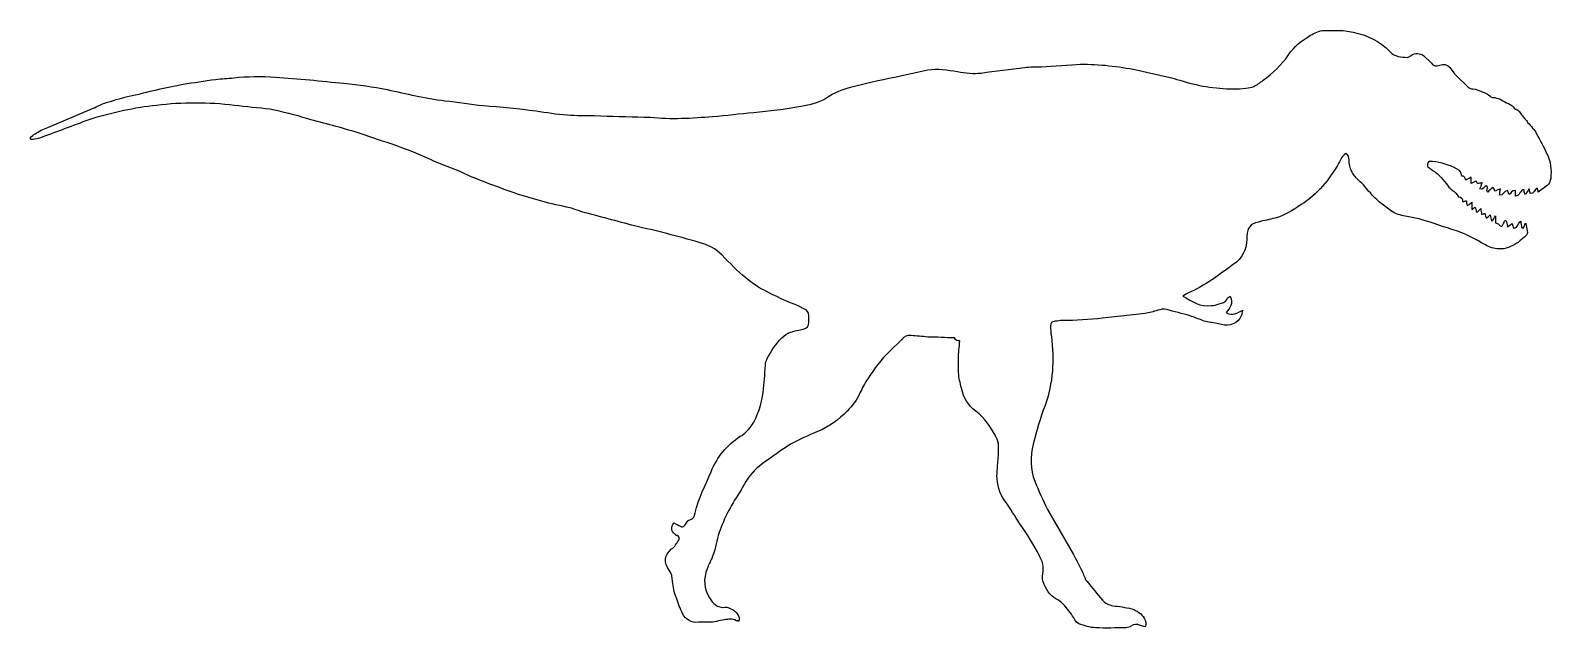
# Model space of a CAD drawing. Header units: centimetres. Extents: x -26.6 to 26.7, y -10.5 to 10.5.
import ezdxf

# ---------------------------------------------------------------- set-up
doc = ezdxf.new("R2010")
doc.units = ezdxf.units.CM
doc.header["$MEASUREMENT"] = 0
doc.layers.add('Layer 1', color=7, linetype='Continuous')

msp = doc.modelspace()

# ---------------------------------------------------------------- linework, layer by layer
at = {"layer": 'Layer 1'}
msp.add_open_spline([(5.92864, -0.42804), (5.90173, -0.64913), (5.87353, -0.84299), (5.87353, -1.03587), (5.87353, -1.03587), (5.87353, -1.03587), (5.87353, -1.533), (5.87353, -1.533), (5.87353, -1.533), (5.90176, -1.72588), (5.92864, -1.8914), (5.98423, -2.08429), (5.98423, -2.08429), (6.06781, -2.41595), (6.20502, -2.69183), (6.48149, -2.88468), (6.48149, -2.88468), (6.81293, -3.13273), (7.00581, -3.46433), (7.1983, -3.79593), (7.1983, -3.79593), (7.25357, -3.878), (7.28175, -3.98841), (7.28175, -4.0992), (7.28175, -4.0992), (7.28175, -4.29306), (7.28175, -4.4576), (7.25357, -4.65146), (7.25357, -4.65146), (7.25357, -4.81751), (7.22661, -4.98306), (7.22661, -5.14761), (7.22661, -5.14761), (7.22661, -5.45185), (7.30868, -5.75515), (7.50278, -6.0315), (7.50278, -6.0315), (7.69579, -6.27949), (7.86134, -6.58279), (8.027, -6.83189), (8.027, -6.83189), (8.27499, -7.19045), (8.52442, -7.57741), (8.71701, -7.96277), (8.71701, -7.96277), (8.82771, -8.15663), (8.88282, -8.34949), (8.82771, -8.57031), (8.82771, -8.57031), (8.79953, -8.70792), (8.82771, -8.84664), (8.88285, -8.95747), (8.88285, -8.95747), (8.99339, -9.20517), (9.131, -9.39805), (9.37871, -9.50846), (9.37871, -9.50846), (9.46245, -9.5636), (9.51772, -9.61916), (9.5998, -9.70261), (9.5998, -9.70261), (9.73868, -9.86829), (9.8493, -10.00588), (9.95836, -10.19836), (9.95836, -10.19836), (9.98667, -10.25363), (10.04181, -10.30914), (10.09708, -10.33748), (10.09708, -10.33748), (10.2898, -10.39262), (10.48409, -10.47469), (10.67668, -10.47469), (10.67668, -10.47469), (11.03508, -10.503), (11.39349, -10.47469), (11.7534, -10.47469), (11.7534, -10.47469), (11.80851, -10.47469), (11.89104, -10.44789), (11.91921, -10.41955), (11.91921, -10.41955), (12.02824, -10.33748), (12.1386, -10.33748), (12.24944, -10.39259), (12.24944, -10.39259), (12.30471, -10.41955), (12.35985, -10.41955), (12.41512, -10.44786), (12.41512, -10.44786), (12.47026, -10.33745), (12.4433, -10.22667), (12.38816, -10.14322), (12.38816, -10.14322), (12.27775, -9.9777), (12.1386, -9.86827), (11.94617, -9.81299), (11.94617, -9.81299), (11.72493, -9.75785), (11.50432, -9.72954), (11.2845, -9.70258), (11.2845, -9.70258), (11.14578, -9.6744), (11.00812, -9.61913), (10.92469, -9.50843), (10.92469, -9.50843), (10.73181, -9.28753), (10.56615, -9.06785), (10.37327, -8.8466), (10.37327, -8.8466), (10.28982, -8.73624), (10.26302, -8.59752), (10.20775, -8.4882), (10.20775, -8.4882), (10.0971, -8.29426), (10.01352, -8.10133), (9.90448, -7.90762), (9.90448, -7.90762), (9.90448, -7.90762), (8.99344, -6.33475), (8.99344, -6.33475), (8.99344, -6.33475), (8.82776, -6.00325), (8.68875, -5.67292), (8.55145, -5.34142), (8.55145, -5.34142), (8.38593, -4.92774), (8.38593, -4.48576), (8.49628, -4.04361), (8.49628, -4.04361), (8.60669, -3.57472), (8.74433, -3.1327), (8.90996, -2.69177), (8.90996, -2.69177), (9.18634, -1.89138), (9.24146, -1.09096), (9.13105, -0.26337), (9.13105, -0.26337), (9.10409, -0.15296), (9.10409, -0.0144), (9.10409, 0.09644), (9.10409, 0.09644), (9.10409, 0.23376), (9.13105, 0.23376), (9.26834, 0.26212), (9.26834, 0.26212), (9.35184, 0.26212), (9.43431, 0.28892), (9.51776, 0.28892), (9.51776, 0.28892), (9.98671, 0.28892), (10.45589, 0.31723), (10.92471, 0.37248), (10.92471, 0.37248), (10.92471, 0.37248), (12.41516, 0.53708), (12.41516, 0.53708), (12.41516, 0.53708), (12.55412, 0.56539), (12.71843, 0.59222), (12.85701, 0.64733), (12.85701, 0.64733), (12.96782, 0.6758), (13.04989, 0.70255), (13.16028, 0.6758), (13.16028, 0.6758), (13.43661, 0.59222), (13.71292, 0.53708), (13.9893, 0.45485), (13.9893, 0.45485), (14.12662, 0.39971), (14.29257, 0.34415), (14.42988, 0.28893), (14.42988, 0.28893), (14.51333, 0.26213), (14.56844, 0.23376), (14.65112, 0.23376), (14.65112, 0.23376), (14.78844, 0.20685), (14.95425, 0.17854), (15.09297, 0.15174), (15.09297, 0.15174), (15.3693, 0.06816), (15.67257, 0.17854), (15.78298, 0.45487), (15.78298, 0.45487), (15.80994, 0.51014), (15.80994, 0.56541), (15.83809, 0.64735), (15.83809, 0.64735), (15.64423, 0.56541), (15.47831, 0.42669), (15.25863, 0.56541), (15.25863, 0.56541), (15.36928, 0.73093), (15.53345, 0.86854), (15.39624, 1.14501), (15.39624, 1.14501), (15.34097, 1.11654), (15.31417, 1.08974), (15.2857, 1.03423), (15.2857, 1.03423), (15.23027, 0.92382), (15.11994, 0.89688), (15.00953, 0.86855), (15.00953, 0.86855), (14.92701, 0.84175), (14.81665, 0.81341), (14.73457, 0.81341), (14.73457, 0.81341), (14.34785, 0.75814), (14.07147, 0.95197), (13.73987, 1.14501), (13.73987, 1.14501), (13.82332, 1.20015), (13.87859, 1.22708), (13.93415, 1.25526), (13.93415, 1.25526), (14.5133, 1.50341), (15.0095, 1.89013), (15.50662, 2.24853), (15.50662, 2.24853), (15.80989, 2.46977), (15.97581, 2.77262), (15.97581, 3.13242), (15.97581, 3.13242), (15.97581, 3.13242), (15.97581, 3.24185), (15.97581, 3.24185), (15.97581, 3.24185), (16.00412, 3.54633), (16.08622, 3.6569), (16.38949, 3.73898), (16.38949, 3.73898), (16.58335, 3.79412), (16.77607, 3.82256), (16.96869, 3.87659), (16.96869, 3.87659), (17.30013, 3.96004), (17.5766, 4.15266), (17.87989, 4.34691), (17.87989, 4.34691), (18.45954, 4.70531), (18.87443, 5.22969), (19.20466, 5.809), (19.20466, 5.809), (19.2598, 5.9197), (19.31507, 6.05699), (19.45408, 6.1406), (19.45408, 6.1406), (19.53626, 6.08538), (19.56444, 6.00188), (19.56444, 5.9197), (19.56444, 5.9197), (19.56444, 5.61657), (19.67347, 5.39532), (19.89467, 5.20244), (19.89467, 5.20244), (20.06035, 5.06388), (20.17103, 4.8982), (20.30835, 4.76059), (20.30835, 4.76059), (20.5025, 4.51244), (20.7502, 4.34691), (20.99825, 4.15268), (20.99825, 4.15268), (21.13708, 4.04227), (21.30289, 3.987), (21.46857, 3.96004), (21.46857, 3.96004), (21.96472, 3.87659), (22.43353, 3.73898), (22.87581, 3.57346), (22.87581, 3.57346), (22.98617, 3.54637), (23.09671, 3.49083), (23.20696, 3.46263), (23.20696, 3.46263), (23.62109, 3.35222), (23.97949, 3.13246), (24.33924, 2.9386), (24.33924, 2.9386), (24.47659, 2.85653), (24.64251, 2.80096), (24.80819, 2.80096), (24.80819, 2.80096), (25.05618, 2.77265), (25.24867, 2.88343), (25.44293, 2.99384), (25.44293, 2.99384), (25.55334, 3.07734), (25.63581, 3.15981), (25.7462, 3.24189), (25.7462, 3.24189), (25.80131, 3.29711), (25.82827, 3.35225), (25.80131, 3.43575), (25.80131, 3.43575), (25.77451, 3.51822), (25.77451, 3.60167), (25.7462, 3.71208), (25.7462, 3.71208), (25.71929, 3.62863), (25.69093, 3.57352), (25.66402, 3.51822), (25.66402, 3.51822), (25.63579, 3.51822), (25.63579, 3.5464), (25.60846, 3.5464), (25.60846, 3.5464), (25.60846, 3.60167), (25.58028, 3.6839), (25.58028, 3.76735), (25.58028, 3.76735), (25.46987, 3.71208), (25.49805, 3.5464), (25.33252, 3.51822), (25.33252, 3.51822), (25.30421, 3.57349), (25.30421, 3.62863), (25.27701, 3.6839), (25.27701, 3.6839), (25.22187, 3.65694), (25.1666, 3.60167), (25.11149, 3.57349), (25.11149, 3.57349), (25.0844, 3.65694), (25.0844, 3.73901), (25.05622, 3.79415), (25.05622, 3.79415), (25.05622, 3.79415), (25.02925, 3.79412), (25.02925, 3.79412), (25.02925, 3.79412), (25.00107, 3.76732), (25.00107, 3.73898), (24.97414, 3.68387), (24.97414, 3.68387), (24.91863, 3.57346), (24.89029, 3.57346), (24.80822, 3.65691), (24.80822, 3.65691), (24.77991, 3.68387), (24.72464, 3.68387), (24.69781, 3.71205), (24.69781, 3.71205), (24.69781, 3.71205), (24.69781, 3.96004), (24.69781, 3.96004), (24.69781, 3.96004), (24.64254, 3.87659), (24.61423, 3.82259), (24.55869, 3.76732), (24.55869, 3.76732), (24.53189, 3.84966), (24.53189, 3.90493), (24.50358, 3.987), (24.50358, 3.987), (24.44841, 3.93186), (24.42135, 3.90493), (24.36621, 3.87659), (24.36621, 3.87659), (24.33925, 3.93186), (24.33925, 3.987), (24.31094, 4.04227), (24.31094, 4.04227), (24.28414, 4.04227), (24.2558, 4.01531), (24.20024, 4.01531), (24.20024, 4.01531), (24.20024, 4.07058), (24.17333, 4.12572), (24.17333, 4.20819), (24.17333, 4.20819), (24.17333, 4.20819), (24.03477, 4.07058), (24.03477, 4.07058), (24.03477, 4.07058), (24.00768, 4.15265), (24.00768, 4.20819), (23.9795, 4.2633), (23.9795, 4.2633), (23.95254, 4.2365), (23.89698, 4.20816), (23.8688, 4.18096), (23.8688, 4.18096), (23.8688, 4.18096), (23.8688, 4.42895), (23.8688, 4.42895), (23.8688, 4.42895), (23.81353, 4.40199), (23.78662, 4.34688), (23.70455, 4.31854), (23.70455, 4.31854), (23.67624, 4.37368), (23.67624, 4.42895), (23.67624, 4.48422), (23.67624, 4.48422), (23.6211, 4.48422), (23.59401, 4.45726), (23.5385, 4.45726), (23.5385, 4.45726), (23.53861, 4.53973), (23.51027, 4.62167), (23.39988, 4.62167), (23.39988, 4.62167), (23.28947, 4.81566), (23.06828, 4.89813), (22.9593, 5.09199), (22.9593, 5.09199), (22.82029, 5.28487), (22.65461, 5.45039), (22.43357, 5.58819), (22.43357, 5.58819), (22.29622, 5.67164), (22.2694, 5.69855), (22.3515, 5.86407), (22.3515, 5.86407), (22.3515, 5.86407), (22.4887, 5.86409), (22.4887, 5.86409), (22.4887, 5.86409), (22.7935, 5.80895), (23.0683, 5.75368), (23.34476, 5.58821), (23.34476, 5.58821), (23.48332, 5.50569), (23.48332, 5.50569), (23.51028, 5.34), (23.51028, 5.34), (23.62111, 5.36696), (23.62111, 5.28486), (23.64929, 5.20239), (23.64929, 5.20239), (23.70456, 5.22972), (23.75843, 5.25668), (23.84188, 5.31182), (23.84188, 5.31182), (23.84188, 5.31182), (23.84188, 5.092), (23.84188, 5.092), (23.84188, 5.092), (23.84188, 5.092), (24.00769, 5.17423), (24.00769, 5.17423), (24.00769, 5.17423), (24.03478, 5.14714), (24.03478, 5.11896), (24.06296, 5.092), (24.06296, 5.092), (24.11823, 5.092), (24.14503, 5.092), (24.22864, 5.11896), (24.22864, 5.11896), (24.20028, 5.03673), (24.17337, 4.95344), (24.14506, 4.89817), (24.14506, 4.89817), (24.25584, 4.84266), (24.31098, 4.98162), (24.36625, 5.00858), (24.36625, 5.00858), (24.47666, 4.95344), (24.33929, 4.84266), (24.42139, 4.78739), (24.42139, 4.78739), (24.47666, 4.84266), (24.53193, 4.89817), (24.61427, 4.95347), (24.61427, 4.95347), (24.64258, 4.8982), (24.64258, 4.871), (24.66954, 4.81573), (24.66954, 4.81573), (24.72468, 4.84269), (24.77995, 4.871), (24.8634, 4.8982), (24.8634, 4.8982), (24.8634, 4.81573), (24.83509, 4.76059), (24.83509, 4.67701), (24.83509, 4.67701), (24.97421, 4.65021), (24.97421, 4.84269), (25.11155, 4.84269), (25.11155, 4.84269), (25.13835, 4.81573), (25.13835, 4.76062), (25.16669, 4.70534), (25.16669, 4.70534), (25.24876, 4.7323), (25.24876, 4.87102), (25.38772, 4.84269), (25.38772, 4.84269), (25.38772, 4.84269), (25.38785, 4.65021), (25.38785, 4.65021), (25.38785, 4.65021), (25.55337, 4.65021), (25.55337, 4.871), (25.69098, 4.871), (25.69098, 4.871), (25.69111, 4.81573), (25.69098, 4.76059), (25.71934, 4.73228), (25.71934, 4.73228), (25.71934, 4.73228), (25.74625, 4.70532), (25.74625, 4.70532), (25.74625, 4.70532), (25.77456, 4.76059), (25.82832, 4.81573), (25.85666, 4.8982), (25.85666, 4.8982), (25.85666, 4.8982), (25.88362, 4.8982), (25.88362, 4.871), (25.88362, 4.871), (25.88362, 4.81573), (25.9118, 4.78742), (25.9118, 4.73228), (25.9118, 4.73228), (26.04954, 4.70532), (26.04954, 4.8982), (26.15995, 4.92643), (26.15995, 4.92643), (26.15995, 4.871), (26.18826, 4.84269), (26.18826, 4.78742), (26.18826, 4.78742), (26.29867, 4.871), (26.43631, 4.9535), (26.54666, 5.06388), (26.54666, 5.06388), (26.60193, 5.11902), (26.60193, 5.20244), (26.62873, 5.25676), (26.62873, 5.25676), (26.65704, 5.56087), (26.62873, 5.86414), (26.49141, 6.1406), (26.49141, 6.1406), (26.381, 6.36169), (26.24336, 6.60984), (26.13295, 6.8305), (26.13295, 6.8305), (26.10464, 6.91268), (26.0495, 6.96824), (25.99428, 7.02338), (25.99428, 7.02338), (25.93885, 7.10683), (25.88358, 7.1621), (25.82831, 7.21737), (25.82831, 7.21737), (25.80135, 7.27251), (25.74624, 7.32664), (25.71933, 7.35498), (25.71933, 7.35498), (25.6911, 7.41012), (25.63583, 7.43705), (25.6085, 7.49233), (25.6085, 7.49233), (25.55336, 7.57578), (25.49809, 7.65825), (25.4148, 7.68656), (25.4148, 7.68656), (25.38784, 7.68656), (25.38771, 7.68656), (25.35953, 7.71336), (25.35953, 7.71336), (25.24875, 7.87888), (25.05626, 7.90722), (24.89034, 8.01663), (24.89034, 8.01663), (24.83507, 8.07177), (24.75299, 8.07177), (24.66955, 8.10021), (24.66955, 8.10021), (24.61428, 8.10021), (24.55877, 8.10021), (24.53194, 8.12701), (24.53194, 8.12701), (24.4214, 8.23742), (24.31099, 8.26573), (24.17338, 8.32087), (24.17338, 8.32087), (24.08993, 8.3482), (24.0077, 8.40334), (23.89702, 8.40334), (23.89702, 8.40334), (23.84188, 8.40334), (23.78666, 8.4317), (23.73139, 8.45861), (23.73139, 8.45861), (23.73139, 8.45861), (23.31785, 8.87229), (23.31785, 8.87229), (23.31785, 8.87229), (23.23427, 8.95574), (23.17868, 9.03826), (23.09676, 9.14865), (23.09676, 9.14865), (22.98622, 9.2589), (22.87586, 9.28732), (22.7382, 9.2321), (22.7382, 9.2321), (22.59948, 9.17683), (22.51701, 9.20379), (22.43356, 9.31412), (22.43356, 9.31412), (22.43356, 9.31412), (22.1858, 9.56217), (22.1858, 9.56217), (22.1858, 9.56217), (22.04819, 9.64575), (21.88253, 9.70089), (21.71661, 9.56217), (21.71661, 9.56217), (21.6883, 9.53537), (21.63454, 9.50703), (21.60636, 9.50703), (21.60636, 9.50703), (21.38517, 9.50703), (21.16421, 9.53534), (20.99829, 9.70089), (20.99829, 9.70089), (20.63983, 10.08649), (20.19925, 10.28049), (19.70183, 10.3909), (19.70183, 10.3909), (19.52318, 10.43524), (19.33649, 10.44797), (19.1507, 10.45033), (19.1507, 10.45033), (19.1507, 10.45033), (19.00548, 10.45033), (19.00548, 10.45033), (19.00548, 10.45033), (18.89536, 10.44922), (18.78654, 10.44644), (18.68028, 10.44644), (18.68028, 10.44644), (18.51476, 10.44644), (18.34878, 10.36275), (18.21146, 10.28052), (18.21146, 10.28052), (17.90819, 10.08653), (17.63197, 9.8938), (17.43938, 9.59051), (17.43938, 9.59051), (17.18982, 9.23211), (16.88669, 8.95564), (16.55509, 8.70662), (16.55509, 8.70662), (16.44468, 8.62415), (16.3343, 8.54208), (16.22365, 8.48683), (16.22365, 8.48683), (16.14158, 8.4586), (16.05934, 8.43169), (15.94854, 8.43169), (15.94854, 8.43169), (15.80995, 8.40333), (15.6443, 8.40333), (15.50669, 8.40333), (15.50669, 8.40333), (14.87182, 8.40333), (14.23706, 8.51374), (13.62952, 8.7066), (13.62952, 8.7066), (13.49191, 8.73496), (13.38137, 8.7901), (13.24415, 8.81701), (13.24415, 8.81701), (12.82881, 8.90046), (12.41518, 9.01087), (12.00151, 9.09337), (12.00151, 9.09337), (11.33841, 9.20378), (10.70354, 9.28731), (10.01354, 9.25889), (10.01354, 9.25889), (10.01354, 9.25889), (8.77264, 9.17682), (8.77264, 9.17682), (8.77264, 9.17682), (8.57836, 9.17682), (8.38592, 9.17682), (8.19299, 9.14864), (8.19299, 9.14864), (7.69586, 9.09337), (7.17141, 9.03823), (6.67428, 8.95563), (6.67428, 8.95563), (6.39932, 8.9274), (6.12299, 8.95563), (5.84653, 9.01085), (5.84653, 9.01085), (5.48813, 9.06641), (5.15663, 9.12168), (4.79822, 9.06641), (4.79822, 9.06641), (4.79822, 9.06641), (3.63927, 8.81699), (3.63927, 8.81699), (3.63927, 8.81699), (3.11354, 8.70658), (2.58951, 8.59717), (2.09331, 8.45859), (2.09331, 8.45859), (1.78883, 8.37641), (1.51411, 8.26571), (1.26474, 8.10019), (1.26474, 8.10019), (0.98841, 7.90731), (0.68514, 7.85204), (0.35349, 7.79692), (0.35349, 7.79692), (-0.19735, 7.68651), (-0.75019, 7.631), (-1.30145, 7.57573), (-1.30145, 7.57573), (-1.77161, 7.54742), (-2.26739, 7.46519), (-2.73658, 7.43701), (-2.73658, 7.43701), (-3.45495, 7.38187), (-4.20007, 7.3266), (-4.91704, 7.41005), (-4.91704, 7.41005), (-4.91704, 7.41005), (-5.13822, 7.41003), (-5.13822, 7.41003), (-5.13822, 7.41003), (-5.71742, 7.43699), (-6.29702, 7.43699), (-6.87653, 7.46517), (-6.87653, 7.46517), (-7.18117, 7.46533), (-7.51156, 7.46517), (-7.81564, 7.49226), (-7.81564, 7.49226), (-8.20138, 7.52044), (-8.56134, 7.57571), (-8.91975, 7.63098), (-8.91975, 7.63098), (-9.52586, 7.71332), (-10.16065, 7.76843), (-10.76855, 7.8237), (-10.76855, 7.8237), (-11.2104, 7.85201), (-11.65141, 7.93411), (-12.12166, 7.98962), (-12.12166, 7.98962), (-12.81167, 8.07169), (-13.47334, 8.23738), (-14.13638, 8.37639), (-14.13638, 8.37639), (-14.63229, 8.4868), (-15.12971, 8.54202), (-15.65379, 8.59713), (-15.65379, 8.59713), (-16.45418, 8.67965), (-17.25484, 8.76183), (-18.05528, 8.81695), (-18.05528, 8.81695), (-18.55143, 8.84526), (-19.04855, 8.84526), (-19.51737, 8.79004), (-19.51737, 8.79004), (-19.73856, 8.76181), (-19.93144, 8.76181), (-20.15224, 8.7349), (-20.15224, 8.7349), (-20.53896, 8.67963), (-20.9257, 8.62407), (-21.28423, 8.56893), (-21.28423, 8.56893), (-21.89063, 8.45852), (-22.52555, 8.29247), (-23.13332, 8.15525), (-23.13332, 8.15525), (-23.40968, 8.10011), (-23.65741, 8.01653), (-23.93371, 7.93406), (-23.93371, 7.93406), (-24.12664, 7.87879), (-24.29225, 7.79685), (-24.45822, 7.71327), (-24.45822, 7.71327), (-24.45822, 7.71327), (-26.03069, 7.0516), (-26.03069, 7.0516), (-26.03069, 7.0516), (-26.19661, 6.99633), (-26.33517, 6.91259), (-26.47294, 6.83041), (-26.47294, 6.83041), (-26.52811, 6.80223), (-26.58324, 6.74696), (-26.63846, 6.69169), (-26.63846, 6.69169), (-26.63846, 6.69169), (-26.63846, 6.63655), (-26.63846, 6.63655), (-26.63846, 6.63655), (-26.58324, 6.63655), (-26.55644, 6.60975), (-26.5013, 6.63655), (-26.5013, 6.63655), (-26.39047, 6.66486), (-26.25174, 6.69169), (-26.14149, 6.74696), (-26.14149, 6.74696), (-25.59007, 6.94082), (-25.03744, 7.16201), (-24.48655, 7.35487), (-24.48655, 7.35487), (-23.74127, 7.57566), (-22.9957, 7.74158), (-22.22227, 7.82369), (-22.22227, 7.82369), (-21.31147, 7.9341), (-20.40159, 7.9341), (-19.49055, 7.82369), (-19.49055, 7.82369), (-19.0755, 7.76842), (-18.66182, 7.74162), (-18.2483, 7.68648), (-18.2483, 7.68648), (-17.80586, 7.6025), (-17.36539, 7.49225), (-16.92337, 7.35488), (-16.92337, 7.35488), (-16.34377, 7.18896), (-15.73581, 7.05161), (-15.15664, 6.85736), (-15.15664, 6.85736), (-14.24539, 6.55417), (-13.33572, 6.278), (-12.48004, 5.86403), (-12.48004, 5.86403), (-12.09332, 5.69851), (-11.67965, 5.56076), (-11.29301, 5.3669), (-11.29301, 5.3669), (-10.76855, 5.14708), (-10.24423, 4.95336), (-9.69183, 4.7605), (-9.69183, 4.7605), (-9.05707, 4.53971), (-8.39537, 4.37363), (-7.73219, 4.23641), (-7.73219, 4.23641), (-7.62178, 4.2081), (-7.51153, 4.15256), (-7.40075, 4.12563), (-7.40075, 4.12563), (-7.37379, 4.12563), (-7.34548, 4.09732), (-7.31868, 4.09732), (-7.31868, 4.09732), (-6.71072, 3.9318), (-6.07585, 3.76723), (-5.46972, 3.60157), (-5.46972, 3.60157), (-4.72415, 3.43565), (-3.95067, 3.24179), (-3.20539, 3.02197), (-3.20539, 3.02197), (-2.90212, 2.93852), (-2.62595, 2.80088), (-2.40651, 2.58006), (-2.40651, 2.58006), (-2.13005, 2.3036), (-1.88068, 2.02742), (-1.57754, 1.77967), (-1.57754, 1.77967), (-1.35659, 1.58679), (-1.08163, 1.42087), (-0.8053, 1.28215), (-0.8053, 1.28215), (-0.39162, 1.06231), (0.05023, 0.89678), (0.46436, 0.7025), (0.46436, 0.7025), (0.57477, 0.64728), (0.62988, 0.59214), (0.62988, 0.4548), (0.62988, 0.4548), (0.62988, 0.4548), (0.62988, 0.23371), (0.62988, 0.23371), (0.62988, 0.23371), (0.62988, 0.06808), (0.57477, 0.04083), (0.437, -0.01444), (0.437, -0.01444), (0.29838, -0.04262), (0.1341, -0.06958), (-0.00491, -0.1248), (-0.00491, -0.1248), (-0.11527, -0.15303), (-0.22568, -0.23521), (-0.30818, -0.31758), (-0.30818, -0.31758), (-0.52895, -0.53848), (-0.6949, -0.7879), (-0.83221, -1.06286), (-0.83221, -1.06286), (-0.86057, -1.118), (-0.88735, -1.20158), (-0.88735, -1.28365), (-0.88735, -1.28365), (-0.91571, -1.58829), (-0.91571, -1.91839), (-0.97122, -2.22303), (-0.97122, -2.22303), (-1.02649, -2.63671), (-1.13553, -3.05038), (-1.3849, -3.40908), (-1.3849, -3.40908), (-1.49531, -3.5478), (-1.60569, -3.68515), (-1.77162, -3.76764), (-1.77162, -3.76764), (-2.24044, -4.07188), (-2.57066, -4.4858), (-2.79185, -5.00989), (-2.79185, -5.00989), (-2.98571, -5.47913), (-3.2337, -5.94805), (-3.34425, -6.44518), (-3.34425, -6.44518), (-3.37134, -6.55588), (-3.39968, -6.66627), (-3.53697, -6.69323), (-3.53697, -6.69323), (-3.59224, -6.69323), (-3.62047, -6.74845), (-3.64738, -6.80364), (-3.64738, -6.80364), (-3.75821, -6.96956), (-3.81335, -6.96956), (-3.97888, -6.85915), (-3.97888, -6.85915), (-4.00592, -6.83195), (-4.06151, -6.83195), (-4.08966, -6.80364), (-4.08966, -6.80364), (-4.20007, -6.94276), (-4.20007, -7.07997), (-4.06148, -7.19051), (-4.06148, -7.19051), (-4.03412, -7.21755), (-4.00592, -7.24589), (-3.97885, -7.24589), (-3.97885, -7.24589), (-3.89551, -7.27285), (-3.89551, -7.3563), (-3.92371, -7.41157), (-3.92371, -7.41157), (-4.00589, -7.52198), (-4.06145, -7.63263), (-4.17186, -7.71484), (-4.17186, -7.71484), (-4.44803, -7.96283), (-4.44803, -8.18366), (-4.25531, -8.45996), (-4.25531, -8.45996), (-4.17173, -8.57037), (-4.14477, -8.70795), (-4.14477, -8.84668), (-4.14477, -8.84668), (-4.11659, -9.03961), (-4.08963, -9.23345), (-4.00589, -9.42633), (-4.00589, -9.42633), (-3.95062, -9.61921), (-3.86857, -9.81305), (-3.78637, -9.97775), (-3.78637, -9.97775), (-3.67567, -10.19841), (-3.48183, -10.30919), (-3.23368, -10.28199), (-3.23368, -10.28199), (-3.23368, -10.28199), (-2.87529, -10.28197), (-2.87529, -10.28197), (-2.87529, -10.28197), (-2.79184, -10.28197), (-2.68143, -10.28197), (-2.59896, -10.25366), (-2.59896, -10.25366), (-2.51551, -10.2267), (-2.40648, -10.19839), (-2.32289, -10.19839), (-2.32289, -10.19839), (-2.18528, -10.17159), (-2.04672, -10.14325), (-1.90898, -10.2267), (-1.90898, -10.2267), (-1.88067, -10.2267), (-1.85384, -10.2267), (-1.82553, -10.25366), (-1.82553, -10.25366), (-1.82553, -10.19839), (-1.79857, -10.17159), (-1.79857, -10.14325), (-1.79857, -10.14325), (-1.82553, -9.97773), (-2.04672, -9.78469), (-2.24042, -9.75788), (-2.24042, -9.75788), (-2.24042, -9.75788), (-2.2957, -9.75789), (-2.2957, -9.75789), (-2.2957, -9.75789), (-2.57066, -9.78469), (-2.73658, -9.61917), (-2.84699, -9.42629), (-2.84699, -9.42629), (-3.04127, -9.09479), (-3.06823, -8.76319), (-2.93057, -8.40465), (-2.93057, -8.40465), (-2.8753, -8.26749), (-2.82016, -8.15666), (-2.76489, -8.04625), (-2.76489, -8.04625), (-2.73658, -7.93584), (-2.68144, -7.82519), (-2.65411, -7.74298), (-2.65411, -7.74298), (-2.57066, -7.19048), (-2.35127, -6.69322), (-2.07491, -6.19744), (-2.07491, -6.19744), (-1.93595, -5.94802), (-1.77164, -5.70002), (-1.63306, -5.45187), (-1.63306, -5.45187), (-1.46701, -5.17594), (-1.27421, -4.92778), (-0.99819, -4.73355), (-0.99819, -4.73355), (-0.66659, -4.48579), (-0.33652, -4.26473), (-0.00492, -4.04365), (-0.00492, -4.04365), (0.29835, -3.87802), (0.60304, -3.74038), (0.93448, -3.60307), (0.93448, -3.60307), (1.34816, -3.43739), (1.67838, -3.18802), (1.98289, -2.8847), (1.98289, -2.8847), (2.17582, -2.69182), (2.31455, -2.47108), (2.42353, -2.24996), (2.42353, -2.24996), (2.50698, -2.08428), (2.5895, -1.91836), (2.69986, -1.7527), (2.69986, -1.7527), (2.9211, -1.42261), (3.16868, -1.06285), (3.47334, -0.7879), (3.47334, -0.7879), (3.47334, -0.7879), (3.88702, -0.37285), (3.88702, -0.37285), (3.88702, -0.37285), (3.96949, -0.26342), (4.0799, -0.23521), (4.21862, -0.23521), (4.21862, -0.23521), (4.41134, -0.26344), (4.60422, -0.26344), (4.79822, -0.29035), (4.79822, -0.29035), (5.10149, -0.29035), (5.43298, -0.3176), (5.73627, -0.3176), (5.73627, -0.3176), (5.79132, -0.42804), (5.84646, -0.42804), (5.92864, -0.42804)], degree=3, knots=[0, 0, 0, 0, 0.003663, 0.003663, 0.003663, 0.003663, 0.00732601, 0.00732601, 0.00732601, 0.00732601, 0.01098901, 0.01098901, 0.01098901, 0.01098901, 0.01465201, 0.01465201, 0.01465201, 0.01465201, 0.01831502, 0.01831502, 0.01831502, 0.01831502, 0.02197802, 0.02197802, 0.02197802, 0.02197802, 0.02564103, 0.02564103, 0.02564103, 0.02564103, 0.02930403, 0.02930403, 0.02930403, 0.02930403, 0.03296703, 0.03296703, 0.03296703, 0.03296703, 0.03663004, 0.03663004, 0.03663004, 0.03663004, 0.04029304, 0.04029304, 0.04029304, 0.04029304, 0.04395604, 0.04395604, 0.04395604, 0.04395604, 0.04761905, 0.04761905, 0.04761905, 0.04761905, 0.05128205, 0.05128205, 0.05128205, 0.05128205, 0.05494505, 0.05494505, 0.05494505, 0.05494505, 0.05860806, 0.05860806, 0.05860806, 0.05860806, 0.06227106, 0.06227106, 0.06227106, 0.06227106, 0.06593407, 0.06593407, 0.06593407, 0.06593407, 0.06959707, 0.06959707, 0.06959707, 0.06959707, 0.07326007, 0.07326007, 0.07326007, 0.07326007, 0.07692308, 0.07692308, 0.07692308, 0.07692308, 0.08058608, 0.08058608, 0.08058608, 0.08058608, 0.08424908, 0.08424908, 0.08424908, 0.08424908, 0.08791209, 0.08791209, 0.08791209, 0.08791209, 0.09157509, 0.09157509, 0.09157509, 0.09157509, 0.0952381, 0.0952381, 0.0952381, 0.0952381, 0.0989011, 0.0989011, 0.0989011, 0.0989011, 0.1025641, 0.1025641, 0.1025641, 0.1025641, 0.10622711, 0.10622711, 0.10622711, 0.10622711, 0.10989011, 0.10989011, 0.10989011, 0.10989011, 0.11355311, 0.11355311, 0.11355311, 0.11355311, 0.11721612, 0.11721612, 0.11721612, 0.11721612, 0.12087912, 0.12087912, 0.12087912, 0.12087912, 0.12454212, 0.12454212, 0.12454212, 0.12454212, 0.12820513, 0.12820513, 0.12820513, 0.12820513, 0.13186813, 0.13186813, 0.13186813, 0.13186813, 0.13553114, 0.13553114, 0.13553114, 0.13553114, 0.13919414, 0.13919414, 0.13919414, 0.13919414, 0.14285714, 0.14285714, 0.14285714, 0.14285714, 0.14652015, 0.14652015, 0.14652015, 0.14652015, 0.15018315, 0.15018315, 0.15018315, 0.15018315, 0.15384615, 0.15384615, 0.15384615, 0.15384615, 0.15750916, 0.15750916, 0.15750916, 0.15750916, 0.16117216, 0.16117216, 0.16117216, 0.16117216, 0.16483516, 0.16483516, 0.16483516, 0.16483516, 0.16849817, 0.16849817, 0.16849817, 0.16849817, 0.17216117, 0.17216117, 0.17216117, 0.17216117, 0.17582418, 0.17582418, 0.17582418, 0.17582418, 0.17948718, 0.17948718, 0.17948718, 0.17948718, 0.18315018, 0.18315018, 0.18315018, 0.18315018, 0.18681319, 0.18681319, 0.18681319, 0.18681319, 0.19047619, 0.19047619, 0.19047619, 0.19047619, 0.19413919, 0.19413919, 0.19413919, 0.19413919, 0.1978022, 0.1978022, 0.1978022, 0.1978022, 0.2014652, 0.2014652, 0.2014652, 0.2014652, 0.20512821, 0.20512821, 0.20512821, 0.20512821, 0.20879121, 0.20879121, 0.20879121, 0.20879121, 0.21245421, 0.21245421, 0.21245421, 0.21245421, 0.21611722, 0.21611722, 0.21611722, 0.21611722, 0.21978022, 0.21978022, 0.21978022, 0.21978022, 0.22344322, 0.22344322, 0.22344322, 0.22344322, 0.22710623, 0.22710623, 0.22710623, 0.22710623, 0.23076923, 0.23076923, 0.23076923, 0.23076923, 0.23443223, 0.23443223, 0.23443223, 0.23443223, 0.23809524, 0.23809524, 0.23809524, 0.23809524, 0.24175824, 0.24175824, 0.24175824, 0.24175824, 0.24542125, 0.24542125, 0.24542125, 0.24542125, 0.24908425, 0.24908425, 0.24908425, 0.24908425, 0.25274725, 0.25274725, 0.25274725, 0.25274725, 0.25641026, 0.25641026, 0.25641026, 0.25641026, 0.26007326, 0.26007326, 0.26007326, 0.26007326, 0.26373626, 0.26373626, 0.26373626, 0.26373626, 0.26739927, 0.26739927, 0.26739927, 0.26739927, 0.27106227, 0.27106227, 0.27106227, 0.27106227, 0.27472527, 0.27472527, 0.27472527, 0.27472527, 0.27838828, 0.27838828, 0.27838828, 0.27838828, 0.28205128, 0.28205128, 0.28205128, 0.28205128, 0.28571429, 0.28571429, 0.28571429, 0.28571429, 0.28937729, 0.28937729, 0.28937729, 0.28937729, 0.29304029, 0.29304029, 0.29304029, 0.29304029, 0.2967033, 0.2967033, 0.2967033, 0.2967033, 0.3003663, 0.3003663, 0.3003663, 0.3003663, 0.3040293, 0.3040293, 0.3040293, 0.3040293, 0.30769231, 0.30769231, 0.30769231, 0.30769231, 0.31135531, 0.31135531, 0.31135531, 0.31135531, 0.31501832, 0.31501832, 0.31501832, 0.31501832, 0.31868132, 0.31868132, 0.31868132, 0.31868132, 0.32234432, 0.32234432, 0.32234432, 0.32234432, 0.32600733, 0.32600733, 0.32600733, 0.32600733, 0.32967033, 0.32967033, 0.32967033, 0.32967033, 0.33333333, 0.33333333, 0.33333333, 0.33333333, 0.33699634, 0.33699634, 0.33699634, 0.33699634, 0.34065934, 0.34065934, 0.34065934, 0.34065934, 0.34432234, 0.34432234, 0.34432234, 0.34432234, 0.34798535, 0.34798535, 0.34798535, 0.34798535, 0.35164835, 0.35164835, 0.35164835, 0.35164835, 0.35531136, 0.35531136, 0.35531136, 0.35531136, 0.35897436, 0.35897436, 0.35897436, 0.35897436, 0.36263736, 0.36263736, 0.36263736, 0.36263736, 0.36630037, 0.36630037, 0.36630037, 0.36630037, 0.36996337, 0.36996337, 0.36996337, 0.36996337, 0.37362637, 0.37362637, 0.37362637, 0.37362637, 0.37728938, 0.37728938, 0.37728938, 0.37728938, 0.38095238, 0.38095238, 0.38095238, 0.38095238, 0.38461538, 0.38461538, 0.38461538, 0.38461538, 0.38827839, 0.38827839, 0.38827839, 0.38827839, 0.39194139, 0.39194139, 0.39194139, 0.39194139, 0.3956044, 0.3956044, 0.3956044, 0.3956044, 0.3992674, 0.3992674, 0.3992674, 0.3992674, 0.4029304, 0.4029304, 0.4029304, 0.4029304, 0.40659341, 0.40659341, 0.40659341, 0.40659341, 0.41025641, 0.41025641, 0.41025641, 0.41025641, 0.41391941, 0.41391941, 0.41391941, 0.41391941, 0.41758242, 0.41758242, 0.41758242, 0.41758242, 0.42124542, 0.42124542, 0.42124542, 0.42124542, 0.42490842, 0.42490842, 0.42490842, 0.42490842, 0.42857143, 0.42857143, 0.42857143, 0.42857143, 0.43223443, 0.43223443, 0.43223443, 0.43223443, 0.43589744, 0.43589744, 0.43589744, 0.43589744, 0.43956044, 0.43956044, 0.43956044, 0.43956044, 0.44322344, 0.44322344, 0.44322344, 0.44322344, 0.44688645, 0.44688645, 0.44688645, 0.44688645, 0.45054945, 0.45054945, 0.45054945, 0.45054945, 0.45421245, 0.45421245, 0.45421245, 0.45421245, 0.45787546, 0.45787546, 0.45787546, 0.45787546, 0.46153846, 0.46153846, 0.46153846, 0.46153846, 0.46520147, 0.46520147, 0.46520147, 0.46520147, 0.46886447, 0.46886447, 0.46886447, 0.46886447, 0.47252747, 0.47252747, 0.47252747, 0.47252747, 0.47619048, 0.47619048, 0.47619048, 0.47619048, 0.47985348, 0.47985348, 0.47985348, 0.47985348, 0.48351648, 0.48351648, 0.48351648, 0.48351648, 0.48717949, 0.48717949, 0.48717949, 0.48717949, 0.49084249, 0.49084249, 0.49084249, 0.49084249, 0.49450549, 0.49450549, 0.49450549, 0.49450549, 0.4981685, 0.4981685, 0.4981685, 0.4981685, 0.5018315, 0.5018315, 0.5018315, 0.5018315, 0.50549451, 0.50549451, 0.50549451, 0.50549451, 0.50915751, 0.50915751, 0.50915751, 0.50915751, 0.51282051, 0.51282051, 0.51282051, 0.51282051, 0.51648352, 0.51648352, 0.51648352, 0.51648352, 0.52014652, 0.52014652, 0.52014652, 0.52014652, 0.52380952, 0.52380952, 0.52380952, 0.52380952, 0.52747253, 0.52747253, 0.52747253, 0.52747253, 0.53113553, 0.53113553, 0.53113553, 0.53113553, 0.53479853, 0.53479853, 0.53479853, 0.53479853, 0.53846154, 0.53846154, 0.53846154, 0.53846154, 0.54212454, 0.54212454, 0.54212454, 0.54212454, 0.54578755, 0.54578755, 0.54578755, 0.54578755, 0.54945055, 0.54945055, 0.54945055, 0.54945055, 0.55311355, 0.55311355, 0.55311355, 0.55311355, 0.55677656, 0.55677656, 0.55677656, 0.55677656, 0.56043956, 0.56043956, 0.56043956, 0.56043956, 0.56410256, 0.56410256, 0.56410256, 0.56410256, 0.56776557, 0.56776557, 0.56776557, 0.56776557, 0.57142857, 0.57142857, 0.57142857, 0.57142857, 0.57509158, 0.57509158, 0.57509158, 0.57509158, 0.57875458, 0.57875458, 0.57875458, 0.57875458, 0.58241758, 0.58241758, 0.58241758, 0.58241758, 0.58608059, 0.58608059, 0.58608059, 0.58608059, 0.58974359, 0.58974359, 0.58974359, 0.58974359, 0.59340659, 0.59340659, 0.59340659, 0.59340659, 0.5970696, 0.5970696, 0.5970696, 0.5970696, 0.6007326, 0.6007326, 0.6007326, 0.6007326, 0.6043956, 0.6043956, 0.6043956, 0.6043956, 0.60805861, 0.60805861, 0.60805861, 0.60805861, 0.61172161, 0.61172161, 0.61172161, 0.61172161, 0.61538462, 0.61538462, 0.61538462, 0.61538462, 0.61904762, 0.61904762, 0.61904762, 0.61904762, 0.62271062, 0.62271062, 0.62271062, 0.62271062, 0.62637363, 0.62637363, 0.62637363, 0.62637363, 0.63003663, 0.63003663, 0.63003663, 0.63003663, 0.63369963, 0.63369963, 0.63369963, 0.63369963, 0.63736264, 0.63736264, 0.63736264, 0.63736264, 0.64102564, 0.64102564, 0.64102564, 0.64102564, 0.64468864, 0.64468864, 0.64468864, 0.64468864, 0.64835165, 0.64835165, 0.64835165, 0.64835165, 0.65201465, 0.65201465, 0.65201465, 0.65201465, 0.65567766, 0.65567766, 0.65567766, 0.65567766, 0.65934066, 0.65934066, 0.65934066, 0.65934066, 0.66300366, 0.66300366, 0.66300366, 0.66300366, 0.66666667, 0.66666667, 0.66666667, 0.66666667, 0.67032967, 0.67032967, 0.67032967, 0.67032967, 0.67399267, 0.67399267, 0.67399267, 0.67399267, 0.67765568, 0.67765568, 0.67765568, 0.67765568, 0.68131868, 0.68131868, 0.68131868, 0.68131868, 0.68498168, 0.68498168, 0.68498168, 0.68498168, 0.68864469, 0.68864469, 0.68864469, 0.68864469, 0.69230769, 0.69230769, 0.69230769, 0.69230769, 0.6959707, 0.6959707, 0.6959707, 0.6959707, 0.6996337, 0.6996337, 0.6996337, 0.6996337, 0.7032967, 0.7032967, 0.7032967, 0.7032967, 0.70695971, 0.70695971, 0.70695971, 0.70695971, 0.71062271, 0.71062271, 0.71062271, 0.71062271, 0.71428571, 0.71428571, 0.71428571, 0.71428571, 0.71794872, 0.71794872, 0.71794872, 0.71794872, 0.72161172, 0.72161172, 0.72161172, 0.72161172, 0.72527473, 0.72527473, 0.72527473, 0.72527473, 0.72893773, 0.72893773, 0.72893773, 0.72893773, 0.73260073, 0.73260073, 0.73260073, 0.73260073, 0.73626374, 0.73626374, 0.73626374, 0.73626374, 0.73992674, 0.73992674, 0.73992674, 0.73992674, 0.74358974, 0.74358974, 0.74358974, 0.74358974, 0.74725275, 0.74725275, 0.74725275, 0.74725275, 0.75091575, 0.75091575, 0.75091575, 0.75091575, 0.75457875, 0.75457875, 0.75457875, 0.75457875, 0.75824176, 0.75824176, 0.75824176, 0.75824176, 0.76190476, 0.76190476, 0.76190476, 0.76190476, 0.76556777, 0.76556777, 0.76556777, 0.76556777, 0.76923077, 0.76923077, 0.76923077, 0.76923077, 0.77289377, 0.77289377, 0.77289377, 0.77289377, 0.77655678, 0.77655678, 0.77655678, 0.77655678, 0.78021978, 0.78021978, 0.78021978, 0.78021978, 0.78388278, 0.78388278, 0.78388278, 0.78388278, 0.78754579, 0.78754579, 0.78754579, 0.78754579, 0.79120879, 0.79120879, 0.79120879, 0.79120879, 0.79487179, 0.79487179, 0.79487179, 0.79487179, 0.7985348, 0.7985348, 0.7985348, 0.7985348, 0.8021978, 0.8021978, 0.8021978, 0.8021978, 0.80586081, 0.80586081, 0.80586081, 0.80586081, 0.80952381, 0.80952381, 0.80952381, 0.80952381, 0.81318681, 0.81318681, 0.81318681, 0.81318681, 0.81684982, 0.81684982, 0.81684982, 0.81684982, 0.82051282, 0.82051282, 0.82051282, 0.82051282, 0.82417582, 0.82417582, 0.82417582, 0.82417582, 0.82783883, 0.82783883, 0.82783883, 0.82783883, 0.83150183, 0.83150183, 0.83150183, 0.83150183, 0.83516484, 0.83516484, 0.83516484, 0.83516484, 0.83882784, 0.83882784, 0.83882784, 0.83882784, 0.84249084, 0.84249084, 0.84249084, 0.84249084, 0.84615385, 0.84615385, 0.84615385, 0.84615385, 0.84981685, 0.84981685, 0.84981685, 0.84981685, 0.85347985, 0.85347985, 0.85347985, 0.85347985, 0.85714286, 0.85714286, 0.85714286, 0.85714286, 0.86080586, 0.86080586, 0.86080586, 0.86080586, 0.86446886, 0.86446886, 0.86446886, 0.86446886, 0.86813187, 0.86813187, 0.86813187, 0.86813187, 0.87179487, 0.87179487, 0.87179487, 0.87179487, 0.87545788, 0.87545788, 0.87545788, 0.87545788, 0.87912088, 0.87912088, 0.87912088, 0.87912088, 0.88278388, 0.88278388, 0.88278388, 0.88278388, 0.88644689, 0.88644689, 0.88644689, 0.88644689, 0.89010989, 0.89010989, 0.89010989, 0.89010989, 0.89377289, 0.89377289, 0.89377289, 0.89377289, 0.8974359, 0.8974359, 0.8974359, 0.8974359, 0.9010989, 0.9010989, 0.9010989, 0.9010989, 0.9047619, 0.9047619, 0.9047619, 0.9047619, 0.90842491, 0.90842491, 0.90842491, 0.90842491, 0.91208791, 0.91208791, 0.91208791, 0.91208791, 0.91575092, 0.91575092, 0.91575092, 0.91575092, 0.91941392, 0.91941392, 0.91941392, 0.91941392, 0.92307692, 0.92307692, 0.92307692, 0.92307692, 0.92673993, 0.92673993, 0.92673993, 0.92673993, 0.93040293, 0.93040293, 0.93040293, 0.93040293, 0.93406593, 0.93406593, 0.93406593, 0.93406593, 0.93772894, 0.93772894, 0.93772894, 0.93772894, 0.94139194, 0.94139194, 0.94139194, 0.94139194, 0.94505495, 0.94505495, 0.94505495, 0.94505495, 0.94871795, 0.94871795, 0.94871795, 0.94871795, 0.95238095, 0.95238095, 0.95238095, 0.95238095, 0.95604396, 0.95604396, 0.95604396, 0.95604396, 0.95970696, 0.95970696, 0.95970696, 0.95970696, 0.96336996, 0.96336996, 0.96336996, 0.96336996, 0.96703297, 0.96703297, 0.96703297, 0.96703297, 0.97069597, 0.97069597, 0.97069597, 0.97069597, 0.97435897, 0.97435897, 0.97435897, 0.97435897, 0.97802198, 0.97802198, 0.97802198, 0.97802198, 0.98168498, 0.98168498, 0.98168498, 0.98168498, 0.98534799, 0.98534799, 0.98534799, 0.98534799, 0.98901099, 0.98901099, 0.98901099, 0.98901099, 0.99267399, 0.99267399, 0.99267399, 0.99267399, 1, 1, 1, 1], dxfattribs=at)

doc.saveas('drawing.dxf')
